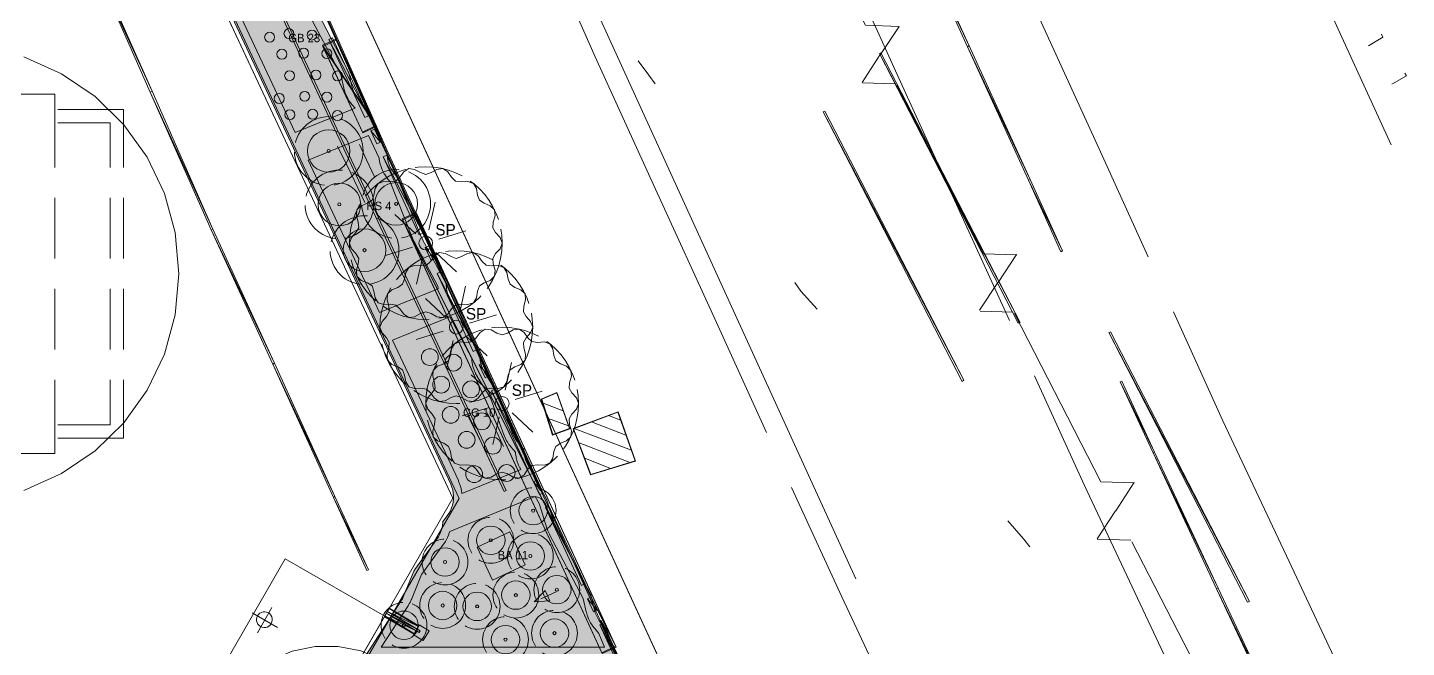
# Model space of a CAD drawing. Header units: metres. Extents: x 1 to 213, y 1 to 147.
# Drawn here: x 104.17 to 140.28, y 61.21 to 77.44 of the extents above; entities that cross this region are included whole.
import ezdxf

# ---------------------------------------------------------------- set-up
doc = ezdxf.new("R2010")
doc.units = ezdxf.units.M
doc.linetypes.add('DASHED', pattern=[1.524, 1.27, -0.254])
doc.layers.get('0').update_dxf_attribs({"lineweight": 0, "plot": 0})
for name, color, linetype, lineweight, plot in [('00-BASE-ARQUITECTURA', 8, 'Continuous', 0, False), ('PJ-ARBOLES', 94, 'Continuous', 0, False), ('PJ-ARBUSTOS', 82, 'Continuous', 0, False), ('PJ-COPA-ADULTA', 8, 'DASHED', 0, False), ('PJ-CUBRESUELOS', 150, 'Continuous', 0, False), ('PJ-ETIQUETAS', 7, 'Continuous', 0, False), ('PJ-GRAVILLA', 42, 'Continuous', 0, False), ('PJ-HERBACEAS', 212, 'Continuous', 0, False), ('PJ-LIMITE-JARDIN', 7, 'Continuous', 0, False), ('PJ-MASAS', 92, 'Continuous', 0, False), ('PJ-MASAS-RELLENO', 92, 'Continuous', 0, False), ('PJ-RIEGO-SECTORES', 5, 'Continuous', 0, False)]:
    doc.layers.add(name, color=color, linetype=linetype, lineweight=lineweight, plot=plot)

# ---------------------------------------------------------------- blocks, each defined once
blk = doc.blocks.new('PJ_SP')
for p, q in [((-0.264, 0.245), (-0.807, 0.748)), ((0.08, 0.351), (0.244, 1.073)), ((0.344, 0.106), (1.051, 0.325)), ((-0.344, -0.106), (-1.051, -0.325)), ((-0.08, -0.351), (-0.244, -1.073)), ((0.264, -0.245), (0.807, -0.748))]:
    blk.add_line(p, q)
blk.add_lwpolyline([(2, 0), (1.945, 0.146), (1.829, 0.276), (1.755, 0.401), (1.768, 0.545), (1.815, 0.712), (1.802, 0.868), (1.689, 0.975), (1.529, 1.042), (1.407, 1.122), (1.356, 1.258), (1.326, 1.429), (1.247, 1.564), (1.098, 1.611), (0.925, 1.602), (0.781, 1.622), (0.676, 1.722), (0.575, 1.863), (0.445, 1.95), (0.291, 1.928), (0.138, 1.845), (0, 1.8), (-0.138, 1.845), (-0.291, 1.928), (-0.445, 1.95), (-0.575, 1.863), (-0.676, 1.722), (-0.781, 1.622), (-0.925, 1.602), (-1.098, 1.611), (-1.247, 1.564), (-1.326, 1.429), (-1.356, 1.258), (-1.407, 1.122), (-1.529, 1.042), (-1.689, 0.975), (-1.802, 0.868), (-1.815, 0.712), (-1.768, 0.545), (-1.755, 0.401), (-1.829, 0.276), (-1.945, 0.146), (-2, 0), (-1.945, -0.146), (-1.829, -0.276), (-1.755, -0.401), (-1.768, -0.545), (-1.815, -0.712), (-1.802, -0.868), (-1.689, -0.975), (-1.529, -1.042), (-1.407, -1.122), (-1.356, -1.258), (-1.326, -1.429), (-1.247, -1.564), (-1.098, -1.611), (-0.925, -1.602), (-0.781, -1.622), (-0.676, -1.722), (-0.575, -1.863), (-0.445, -1.95), (-0.291, -1.928), (-0.138, -1.845), (0, -1.8), (0.138, -1.845), (0.291, -1.928), (0.445, -1.95), (0.575, -1.863), (0.676, -1.722), (0.781, -1.622), (0.925, -1.602), (1.098, -1.611), (1.247, -1.564), (1.326, -1.429), (1.356, -1.258), (1.407, -1.122), (1.529, -1.042), (1.689, -0.975), (1.802, -0.868), (1.815, -0.712), (1.768, -0.545), (1.755, -0.401), (1.829, -0.276), (1.945, -0.146), (2, 0)], close=True)
blk.add_circle((0, 0), 0.18)
for tag, p, height in [('CODIGO', (0.15, 0.15), 0.2), ('ESPECIE', (0.15, -0.1), 0.15), ('ZONA', (0.15, -0.3), 0.15)]:
    blk.add_attdef(tag, p, '', height=height)
blk = doc.blocks.new('PJ_BA')
for radius in [0.372, 0.04]:
    blk.add_circle((0, 0), radius)
for tag, p, height in [('CODIGO', (0.15, 0.15), 0.2), ('ESPECIE', (0.15, -0.1), 0.15), ('ZONA', (0.15, -0.3), 0.15)]:
    blk.add_attdef(tag, p, '', height=height)
blk = doc.blocks.new('PJ_CG')
blk.add_circle((0, 0), 0.22)
for tag, p, height in [('CODIGO', (0.15, 0.15), 0.2), ('ESPECIE', (0.15, -0.1), 0.15), ('ZONA', (0.15, -0.3), 0.15)]:
    blk.add_attdef(tag, p, '', height=height)
blk = doc.blocks.new('PJ_HS')
for radius in [0.558, 0.04]:
    blk.add_circle((0, 0), radius)
for tag, p, height in [('CODIGO', (0.15, 0.15), 0.2), ('ESPECIE', (0.15, -0.1), 0.15), ('ZONA', (0.15, -0.3), 0.15)]:
    blk.add_attdef(tag, p, '', height=height)
blk = doc.blocks.new('PJ_GB')
blk.add_circle((0, 0), 0.13)
for tag, p, height in [('CODIGO', (0.15, 0.15), 0.2), ('ESPECIE', (0.15, -0.1), 0.15), ('ZONA', (0.15, -0.3), 0.15)]:
    blk.add_attdef(tag, p, '', height=height)

msp = doc.modelspace()

# ---------------------------------------------------------------- hatches: boundary and pattern name
at = {"layer": 'PJ-GRAVILLA'}
h = msp.add_hatch(dxfattribs=at)
h.set_pattern_fill('GRAVEL', scale=0.03)
h.paths.add_polyline_path([(96.457, 105.666), (98.275, 106.618), (98.292, 106.626), (98.306, 106.613), (98.72, 106.2), (98.733, 106.186), (98.739, 106.168), (98.923, 105.579), (98.947, 105.515), (98.975, 105.453), (99.009, 105.393), (99.385, 104.792), (99.394, 104.775), (99.402, 104.757), (99.952, 103.304), (99.986, 103.227), (100.028, 103.153), (100.077, 103.085), (100.134, 103.022), (100.262, 102.893), (100.276, 102.878), (100.285, 102.859), (100.855, 101.394), (100.884, 101.327), (100.919, 101.264), (100.96, 101.203), (101.148, 100.953), (101.158, 100.938), (101.165, 100.922), (101.76, 99.436), (101.797, 99.356), (102.429, 98.178), (102.437, 98.16), (102.438, 98.141), (102.438, 98.131), (102.441, 98.056), (102.452, 97.982), (102.469, 97.909), (102.494, 97.838), (102.525, 97.769), (103.794, 95.272), (103.803, 95.249), (103.81, 95.226), (103.893, 94.868), (103.914, 94.794), (103.942, 94.722), (103.977, 94.653), (104.018, 94.588), (104.065, 94.527), (104.189, 94.383), (104.201, 94.368), (104.202, 94.333), (104.21, 94.253), (104.226, 94.175), (104.25, 94.099), (104.281, 94.026), (104.319, 93.956), (104.677, 93.369), (104.686, 93.353), (104.693, 93.337), (105.277, 91.836), (105.307, 91.768), (105.344, 91.702), (105.735, 91.077), (105.744, 91.06), (105.752, 91.042), (106.302, 89.59), (106.336, 89.513), (106.378, 89.439), (106.427, 89.37), (106.484, 89.307), (106.613, 89.178), (106.626, 89.164), (106.627, 89.145), (106.627, 89.137), (106.631, 89.062), (106.641, 88.986), (106.659, 88.913), (106.684, 88.841), (106.715, 88.772), (107.5, 87.241), (107.516, 87.207), (108.087, 85.779), (108.116, 85.715), (108.15, 85.654), (108.19, 85.596), (108.379, 85.344), (108.39, 85.328), (108.398, 85.309), (108.76, 84.302), (108.792, 84.227), (108.83, 84.156), (109.262, 83.449), (109.272, 83.431), (109.28, 83.413), (109.642, 82.406), (109.673, 82.331), (109.712, 82.26), (110.146, 81.551), (110.154, 81.535), (110.161, 81.519), (110.723, 80.075), (110.76, 79.993), (110.806, 79.916), (110.861, 79.845), (111.022, 79.657), (111.036, 79.639), (111.045, 79.619), (111.638, 78.094), (111.675, 78.012), (112.572, 76.303), (112.579, 76.288), (112.584, 76.271), (112.668, 75.906), (112.689, 75.832), (112.717, 75.76), (112.752, 75.692), (112.793, 75.627), (112.84, 75.566), (112.965, 75.42), (112.976, 75.406), (112.985, 75.39), (113.585, 74.103), (113.593, 74.083), (113.594, 74.078), (113.601, 74.011), (113.617, 73.934), (113.64, 73.86), (113.67, 73.787), (113.708, 73.718), (113.752, 73.653), (113.848, 73.524), (113.858, 73.51), (113.865, 73.494), (114.46, 72.008), (114.497, 71.927), (115.128, 70.749), (115.137, 70.732), (115.138, 70.712), (115.138, 70.709), (115.142, 70.632), (115.153, 70.555), (115.171, 70.48), (115.197, 70.407), (115.23, 70.336), (116.011, 68.853), (116.019, 68.835), (116.02, 68.802), (116.028, 68.722), (116.044, 68.644), (116.068, 68.568), (116.099, 68.494), (116.137, 68.424), (116.494, 67.839), (116.504, 67.821), (116.512, 67.802), (116.852, 66.857), (116.88, 66.79), (116.913, 66.726), (116.953, 66.665), (116.997, 66.608), (117.153, 66.426), (117.165, 66.41), (117.167, 66.37), (117.167, 66.37), (117.17, 66.313), (117.182, 66.235), (117.201, 66.158), (117.228, 66.084), (117.262, 66.012), (117.775, 65.06), (117.783, 65.043), (117.789, 65.025), (117.983, 64.407), (118.007, 64.339), (118.038, 64.274), (118.922, 62.589), (118.929, 62.574), (118.934, 62.557), (119.018, 62.192), (119.039, 62.118), (119.067, 62.046), (119.102, 61.977), (119.143, 61.912), (119.19, 61.851), (119.313, 61.709), (119.326, 61.691), (119.335, 61.672), (119.604, 61), (113.028, 61), (113.951, 62.424), (113.988, 62.487), (114.019, 62.554), (114.291, 63.213), (114.301, 63.235), (114.314, 63.255), (114.889, 64.045), (114.931, 64.11), (114.967, 64.179), (114.997, 64.251), (115.019, 64.326), (115.034, 64.402), (115.047, 64.494), (115.051, 64.514), (115.062, 64.531), (115.161, 64.657), (115.206, 64.722), (115.246, 64.792), (115.277, 64.865), (115.302, 64.941), (115.319, 65.019), (115.328, 65.099), (115.329, 65.179), (115.321, 65.258), (115.307, 65.337), (115.284, 65.413), (115.254, 65.487), (96.449, 105.64), (96.442, 105.657), (96.457, 105.666)])
at = {"layer": 'PJ-MASAS-RELLENO'}
for points in [[(111.433, 78.014), (111.438, 78.003), (111.475, 77.921), (111.48, 77.91), (112.372, 76.211), (112.454, 75.857), (112.457, 75.847), (112.477, 75.773), (112.484, 75.752), (112.512, 75.681), (112.521, 75.661), (112.556, 75.592), (112.566, 75.574), (112.607, 75.509), (112.619, 75.492), (112.667, 75.431), (112.673, 75.422), (112.748, 75.335), (111.183, 74.698), (109.314, 78.688), (110.917, 79.34), (111.433, 78.014)], [(113.378, 74.026), (113.382, 73.989), (113.385, 73.967), (113.401, 73.89), (113.407, 73.869), (113.43, 73.795), (113.437, 73.774), (113.468, 73.702), (113.477, 73.682), (113.514, 73.613), (113.525, 73.595), (113.569, 73.53), (113.576, 73.521), (113.666, 73.401), (114.256, 71.926), (114.26, 71.915), (114.298, 71.834), (114.303, 71.823), (114.919, 70.674), (114.922, 70.621), (114.923, 70.606), (113.391, 69.983), (111.523, 73.973), (113.103, 74.616), (113.378, 74.026)], [(115.802, 68.777), (115.809, 68.701), (115.813, 68.679), (115.828, 68.601), (115.834, 68.579), (115.857, 68.503), (115.865, 68.482), (115.896, 68.408), (115.905, 68.389), (115.944, 68.318), (115.949, 68.309), (116.304, 67.729), (116.305, 67.726), (116.307, 67.723), (116.645, 66.783), (116.649, 66.773), (116.676, 66.706), (116.685, 66.688), (116.718, 66.624), (116.728, 66.607), (116.768, 66.546), (116.779, 66.529), (116.824, 66.472), (116.83, 66.464), (116.949, 66.326), (116.95, 66.302), (116.953, 66.28), (116.964, 66.202), (116.968, 66.181), (116.988, 66.104), (116.994, 66.083), (117.021, 66.009), (117.029, 65.989), (117.063, 65.918), (117.068, 65.908), (117.087, 65.873), (115.544, 65.244), (115.541, 65.278), (115.538, 65.299), (115.523, 65.378), (115.517, 65.399), (115.495, 65.476), (115.487, 65.497), (115.457, 65.571), (115.453, 65.581), (113.731, 69.257), (115.228, 69.867), (115.802, 68.777)], [(117.578, 64.961), (117.58, 64.958), (117.581, 64.954), (117.773, 64.341), (117.776, 64.332), (117.8, 64.264), (117.808, 64.246), (117.839, 64.18), (117.843, 64.171), (118.722, 62.497), (118.804, 62.143), (118.807, 62.132), (118.827, 62.058), (118.834, 62.038), (118.862, 61.966), (118.871, 61.947), (118.906, 61.878), (118.916, 61.86), (118.957, 61.795), (118.969, 61.777), (119.017, 61.716), (119.023, 61.708), (119.136, 61.576), (119.279, 61.22), (113.432, 61.22), (114.135, 62.304), (114.141, 62.312), (114.178, 62.376), (114.188, 62.394), (114.219, 62.461), (114.223, 62.471), (114.492, 63.124), (114.494, 63.127), (114.496, 63.131), (115.067, 63.915), (115.073, 63.924), (115.115, 63.989), (115.126, 64.008), (115.162, 64.077), (115.171, 64.096), (115.201, 64.168), (115.208, 64.189), (115.226, 64.252), (117.469, 65.164), (117.578, 64.961)]]:
    msp.add_hatch(color=7, dxfattribs=at).paths.add_polyline_path(points)

# ---------------------------------------------------------------- linework, layer by layer
at = {"layer": '00-BASE-ARQUITECTURA'}
for points in [[(132.733, 32.681), (129.96, 38.513), (126.753, 45.678), (123.451, 52.758), (120.043, 60.007), (116.752, 67.225), (113.566, 74.21), (110.402, 81.365), (106.962, 88.477), (103.628, 95.705), (100.348, 102.806), (97.046, 109.993), (93.786, 117.105), (90.42, 124.481), (87.14, 131.54), (83.753, 138.843), (80.652, 145.574)], [(84.028, 140.663), (126.446, 48.45)], [(84.039, 140.642), (126.457, 48.429)], [(110.857, 74.623), (103.47, 90.403), (103.48, 90.403), (82.356, 135.498)], [(130.775, 94.372), (132.182, 91.451), (133.928, 87.514), (135.463, 84.053), (136.998, 80.677), (138.585, 77.195), (139.876, 74.369)], [(115.471, 65.109), (102.2, 93.472)], [(112.677, 91.906), (125.864, 63.013)], [(124.425, 91.408), (125.832, 88.508), (127.526, 84.677), (129.071, 81.185), (130.626, 77.777), (132.225, 74.284), (133.516, 71.437)], [(120.805, 89.715), (122.202, 86.826), (123.874, 83.058), (125.43, 79.544), (126.986, 76.115), (128.584, 72.623), (129.886, 69.776)], [(114.466, 86.752), (115.842, 83.883), (117.471, 80.222), (119.038, 76.676), (120.615, 73.215), (122.213, 69.723), (123.525, 66.844)], [(115.312, 65.119), (105.819, 85.386)], [(126.51, 76.74), (126.996, 77.47), (126.118, 77.502), (123.853, 81.904)], [(127.272, 80.37), (127.229, 80.349), (128.827, 76.962), (127.272, 80.37)], [(127.229, 80.349), (128.827, 76.962), (128.785, 76.941), (127.229, 80.349)], [(105.883, 79.28), (105.84, 79.259), (107.438, 75.777), (105.883, 79.28)], [(105.84, 79.259), (107.438, 75.777), (107.385, 75.755), (105.84, 79.259)], [(112.01, 77.798), (111.958, 77.777), (113.587, 74.221), (112.01, 77.798)], [(111.958, 77.777), (113.587, 74.221), (113.545, 74.2), (111.958, 77.777)], [(139.284, 76.962), (139.665, 77.195), (139.622, 77.269)], [(112.254, 77.142), (111.894, 76.983), (113.302, 74.877), (112.254, 77.142)], [(111.894, 76.983), (113.302, 74.877), (112.942, 74.708), (111.894, 76.983)], [(112.275, 77.121), (111.905, 76.951), (113.312, 74.856), (112.275, 77.121)], [(111.905, 76.951), (113.312, 74.856), (112.952, 74.687), (111.905, 76.951)], [(112.159, 77.174), (112.063, 77.131), (113.101, 75.131), (112.159, 77.174)], [(112.063, 77.131), (113.101, 75.131), (113.005, 75.089), (112.063, 77.131)], [(128.827, 76.962), (128.785, 76.941), (130.425, 73.469), (128.827, 76.962)], [(128.785, 76.941), (130.425, 73.469), (130.383, 73.448), (128.785, 76.941)], [(104.077, 65.324), (105.066, 65.764), (105.943, 66.362), (106.694, 67.097), (107.303, 67.949), (107.757, 68.896), (108.039, 69.92), (108.137, 70.998), (108.039, 72.077), (107.757, 73.1), (107.303, 74.048), (106.694, 74.9), (105.943, 75.634), (105.066, 76.232), (104.077, 76.673)], [(120.16, 76.57), (120.445, 76.2), (120.604, 75.967)], [(126.023, 76.009), (126.499, 76.74)], [(130.161, 69.723), (126.478, 76.761), (126.52, 76.782), (130.161, 69.723)], [(130.108, 69.702), (130.161, 69.723), (126.478, 76.761), (130.108, 69.702)], [(139.897, 75.957), (140.278, 76.179), (140.236, 76.253)], [(126.033, 75.999), (126.901, 75.967)], [(130.076, 71.49), (129.198, 71.522), (126.933, 75.925)], [(103.734, 75.703), (104.888, 75.703), (104.888, 73.776)], [(103.734, 75.703), (104.888, 75.703), (104.888, 73.776)], [(107.438, 75.777), (107.385, 75.755), (109.026, 72.168), (107.438, 75.777)], [(107.385, 75.755), (109.026, 72.168), (108.984, 72.147), (107.385, 75.755)], [(106.687, 73.776), (106.687, 75.3), (104.962, 75.3)], [(106.687, 73.776), (106.687, 75.3), (104.962, 75.3)], [(128.69, 68.21), (125.007, 75.237), (125.049, 75.258), (128.69, 68.21)], [(128.647, 68.178), (128.69, 68.21), (125.007, 75.237), (128.647, 68.178)], [(106.338, 73.776), (106.338, 74.951), (104.962, 74.951)], [(106.338, 73.776), (106.338, 74.951), (104.962, 74.951)], [(113.259, 74.782), (113.164, 74.739), (113.418, 74.443), (113.259, 74.782)], [(113.164, 74.739), (113.418, 74.443), (113.323, 74.401), (113.164, 74.739)], [(112.868, 74.38), (113.048, 73.977), (113.259, 73.533)], [(113.005, 72.866), (112.635, 73.628), (112.286, 74.337)], [(113.577, 74.104), (113.481, 74.062), (114.519, 72.062), (113.577, 74.104)], [(113.481, 74.062), (114.519, 72.062), (114.423, 72.02), (113.481, 74.062)], [(113.587, 74.221), (113.545, 74.2), (115.185, 70.728), (113.587, 74.221)], [(113.545, 74.2), (115.185, 70.728), (115.143, 70.707), (113.545, 74.2)], [(130.425, 73.469), (130.383, 73.448), (131.272, 71.596), (130.425, 73.469)], [(130.383, 73.448), (131.272, 71.596), (131.23, 71.575), (130.383, 73.448)], [(104.888, 72.983), (104.888, 71.395)], [(104.888, 72.983), (104.888, 71.395)], [(106.338, 71.395), (106.338, 72.983)], [(106.338, 71.395), (106.338, 72.983)], [(106.687, 71.395), (106.687, 72.983)], [(106.687, 71.395), (106.687, 72.983)], [(114.349, 72.602), (113.979, 72.432), (119.567, 61.246), (114.349, 72.602)], [(114.36, 72.58), (114, 72.411), (119.588, 61.225), (114.36, 72.58)], [(113.979, 72.432), (119.567, 61.246), (119.207, 61.076), (113.979, 72.432)], [(114, 72.411), (119.588, 61.225), (119.218, 61.055), (114, 72.411)], [(109.026, 72.168), (108.984, 72.147), (110.635, 68.654), (109.026, 72.168)], [(108.984, 72.147), (110.635, 68.654), (110.592, 68.633), (108.984, 72.147)], [(114.677, 71.723), (114.582, 71.681), (114.836, 71.385), (114.677, 71.723)], [(114.582, 71.681), (114.836, 71.385), (114.741, 71.342), (114.582, 71.681)], [(129.589, 70.771), (130.066, 71.501)], [(114.995, 71.046), (114.9, 71.004), (115.937, 69.003), (114.995, 71.046)], [(114.9, 71.004), (115.937, 69.003), (115.842, 68.961), (114.9, 71.004)], [(124.266, 70.771), (124.425, 70.538), (124.848, 70.072)], [(129.102, 70.04), (129.579, 70.771)], [(104.888, 70.601), (104.888, 69.014)], [(104.888, 70.601), (104.888, 69.014)], [(106.338, 69.014), (106.338, 70.601)], [(106.338, 69.014), (106.338, 70.601)], [(106.687, 69.014), (106.687, 70.601)], [(106.687, 69.014), (106.687, 70.601)], [(115.185, 70.728), (115.143, 70.707), (116.773, 67.236), (115.185, 70.728)], [(115.143, 70.707), (116.773, 67.236), (116.731, 67.215), (115.143, 70.707)], [(129.113, 70.019), (129.981, 69.988)], [(133.156, 65.521), (132.277, 65.553), (130.013, 69.956)], [(134.182, 69.998), (135.474, 67.151), (137.135, 63.616), (138.85, 59.965), (140.183, 57.097)], [(136.172, 62.42), (132.489, 69.458), (132.531, 69.48), (136.172, 62.42)], [(136.119, 62.399), (136.172, 62.42), (132.489, 69.458), (136.119, 62.399)], [(110.635, 68.654), (110.592, 68.633), (112.222, 65.162), (110.635, 68.654)], [(110.592, 68.633), (112.222, 65.162), (112.18, 65.14), (110.592, 68.633)], [(116.096, 68.654), (116, 68.612), (116.254, 68.315), (116.096, 68.654)], [(116, 68.612), (116.254, 68.315), (116.159, 68.273), (116, 68.612)], [(130.542, 68.326), (131.844, 65.468), (133.516, 61.912), (135.23, 58.272), (136.564, 55.414)], [(104.888, 68.22), (104.888, 66.294), (103.734, 66.294)], [(104.888, 68.22), (104.888, 66.294), (103.734, 66.294)], [(104.962, 67.045), (106.338, 67.045), (106.338, 68.22)], [(104.962, 66.696), (106.687, 66.696), (106.687, 68.22)], [(104.962, 67.045), (106.338, 67.045), (106.338, 68.22)], [(104.962, 66.696), (106.687, 66.696), (106.687, 68.22)], [(116.413, 67.977), (116.318, 67.934), (117.355, 65.934), (116.413, 67.977)], [(116.318, 67.934), (117.355, 65.934), (117.26, 65.892), (116.318, 67.934)], [(132.828, 68.188), (132.785, 68.167), (133.685, 66.326), (132.828, 68.188)], [(132.785, 68.167), (133.685, 66.326), (133.643, 66.305), (132.785, 68.167)], [(117.672, 67.606), (118.202, 67.405)], [(116.371, 65.892), (116.074, 66.527), (115.704, 67.289)], [(116.212, 67.352), (116.424, 66.918), (116.635, 66.474)], [(116.773, 67.236), (116.731, 67.215), (117.641, 65.341), (116.773, 67.236)], [(116.731, 67.215), (117.641, 65.341), (117.598, 65.32), (116.731, 67.215)], [(117.789, 67.215), (118.339, 67.014)], [(119.387, 67.289), (119.704, 67.162)], [(118.487, 66.95), (119.99, 66.379)], [(118.942, 67.119), (119.842, 66.77)], [(118.614, 66.569), (119.927, 66.061)], [(118.763, 66.167), (119.44, 65.902)], [(133.685, 66.326), (133.643, 66.305), (135.347, 62.77), (133.685, 66.326)], [(133.643, 66.305), (135.347, 62.77), (135.304, 62.749), (133.643, 66.305)], [(117.514, 65.595), (117.418, 65.553), (117.672, 65.257), (117.514, 65.595)], [(117.418, 65.553), (117.672, 65.257), (117.577, 65.214), (117.418, 65.553)], [(124.181, 65.405), (125.494, 62.537), (127.176, 58.939), (128.891, 55.308), (130.214, 52.472)], [(132.669, 64.791), (133.145, 65.521)], [(107.513, 51.625), (115.312, 65.119)], [(107.692, 51.636), (115.471, 65.109)], [(112.222, 65.162), (112.18, 65.14), (113.101, 63.246), (112.222, 65.162)], [(112.18, 65.14), (113.101, 63.246), (113.058, 63.225), (112.18, 65.14)], [(117.821, 64.918), (117.736, 64.876), (118.773, 62.876), (117.821, 64.918)], [(117.736, 64.876), (118.773, 62.876), (118.678, 62.833), (117.736, 64.876)], [(132.182, 64.061), (132.658, 64.791)], [(129.843, 64.527), (130.256, 64.061), (130.415, 63.849)], [(132.182, 64.05), (133.061, 64.019)], [(136.236, 59.542), (135.357, 59.574), (133.092, 63.976)], [(117.44, 62.41), (117.852, 62.431), (117.725, 62.706), (117.44, 62.41)], [(117.609, 62.484), (118.011, 62.674)], [(118.932, 62.526), (118.837, 62.484), (119.091, 62.188), (118.932, 62.526)], [(118.837, 62.484), (119.091, 62.188), (118.995, 62.145), (118.837, 62.484)], [(135.347, 62.77), (135.304, 62.749), (137.061, 59.129), (135.347, 62.77)], [(135.304, 62.749), (137.061, 59.129), (137.019, 59.108), (135.304, 62.749)], [(110.719, 61.733), (110.052, 62.124)], [(110.555, 61.837), (110.573, 61.88), (110.581, 61.926), (110.579, 61.971), (110.567, 62.015), (110.546, 62.055), (110.516, 62.09), (110.478, 62.118), (110.434, 62.137), (110.388, 62.145), (110.343, 62.143), (110.299, 62.131), (110.259, 62.11), (110.224, 62.08), (110.196, 62.041), (110.177, 61.997), (110.169, 61.952), (110.171, 61.907), (110.183, 61.863), (110.205, 61.823), (110.235, 61.788), (110.273, 61.76), (110.317, 61.741), (110.362, 61.733), (110.408, 61.735), (110.451, 61.747), (110.491, 61.768), (110.526, 61.798), (110.555, 61.837)], [(110.19, 61.595), (110.571, 62.262)], [(114.222, 61.902), (113.661, 62.23), (113.64, 62.23), (113.524, 62.039), (113.534, 62.008), (114.095, 61.68)], [(113.566, 62.114), (114.349, 61.648), (113.524, 62.039), (113.566, 62.114)], [(113.598, 62.156), (114.455, 61.648), (113.566, 62.114), (113.598, 62.156)], [(114.455, 61.648), (113.566, 62.114), (114.423, 61.606), (114.455, 61.648)], [(113.64, 62.23), (114.413, 61.764), (113.598, 62.156), (113.64, 62.23)], [(114.413, 61.764), (113.598, 62.156), (114.371, 61.69), (114.413, 61.764)], [(113.598, 62.156), (114.371, 61.69), (113.598, 62.156)], [(114.371, 61.69), (113.598, 62.156), (114.371, 61.69)], [(113.661, 62.23), (114.423, 61.775), (113.64, 62.23), (113.661, 62.23)], [(114.423, 61.775), (113.64, 62.23), (114.413, 61.764), (114.423, 61.775)], [(113.661, 62.23), (113.661, 62.23), (114.423, 61.775), (113.661, 62.23), (114.423, 61.775), (114.222, 61.902), (113.661, 62.23)], [(114.349, 61.648), (113.524, 62.039), (114.307, 61.574), (114.349, 61.648)], [(113.524, 62.039), (114.307, 61.574), (113.534, 62.008), (113.524, 62.039)], [(114.095, 61.68), (113.534, 62.008), (114.095, 61.68)], [(114.307, 61.574), (113.534, 62.008), (114.296, 61.563), (114.307, 61.574)], [(119.196, 61.923), (119.154, 61.902), (120.075, 60.018), (119.196, 61.923)], [(119.154, 61.902), (120.075, 60.018), (120.022, 59.997), (119.154, 61.902)], [(119.239, 61.849), (119.154, 61.807), (120.191, 59.806), (119.239, 61.849)], [(119.154, 61.807), (120.191, 59.806), (120.096, 59.764), (119.154, 61.807)], [(114.123, 56.131), (114.521, 56.621), (114.802, 57.167), (114.963, 57.752), (115.004, 58.354), (114.923, 58.955), (114.72, 59.534), (114.392, 60.074), (113.96, 60.533), (113.455, 60.883), (112.897, 61.121), (112.306, 61.241), (111.7, 61.241), (111.098, 61.116), (110.52, 60.863), (110.007, 60.495), (109.593, 60.041), (109.284, 59.52), (109.086, 58.95), (109.006, 58.349), (109.05, 57.736), (109.224, 57.13)]]:
    msp.add_lwpolyline(points, dxfattribs=at)
for points in [[(97.564, 106.077), (116.656, 65.299), (116.709, 65.32), (97.607, 106.098)], [(118.371, 66.94), (117.916, 66.77), (117.62, 67.712), (118.032, 67.892)], [(118.36, 66.95), (117.926, 66.791), (117.641, 67.712), (118.032, 67.881)], [(118.456, 66.95), (119.641, 67.384), (120.096, 66.093), (118.911, 65.733)], [(118.466, 66.94), (119.63, 67.373), (120.086, 66.103), (118.921, 65.744)], [(115.947, 63.839), (116.35, 62.971), (117.207, 63.373), (116.805, 64.241)], [(108.529, 53.361), (113.524, 62.029), (110.92, 63.532), (105.925, 54.864)], [(114.688, 61.648), (114.529, 61.394), (114.275, 61.542), (114.423, 61.807)]]:
    msp.add_lwpolyline(points, close=True, dxfattribs=at)
at = {"layer": 'PJ-COPA-ADULTA'}
for centre, radius in [((112.058, 74.211), 0.9), ((112.338, 72.813), 0.9), ((114.6, 71.8), 2), ((113.825, 72.826), 0.9), ((112.996, 71.615), 0.9), ((115.4, 69.6), 2), ((116.6, 67.6), 2), ((117.412, 64.796), 0.6), ((116.304, 64.02), 0.6), ((115.104, 63.451), 0.6), ((117.337, 63.607), 0.6), ((118.032, 62.725), 0.6), ((115.044, 62.312), 0.6), ((115.946, 62.288), 0.6), ((116.959, 62.584), 0.6), ((114.028, 61.795), 0.6), ((117.971, 61.587), 0.6), ((116.688, 61.419), 0.6)]:
    msp.add_circle(centre, radius, dxfattribs=at)
at = {"layer": 'PJ-LIMITE-JARDIN'}
for points in [[(113.028, 61), (113.951, 62.424), (113.988, 62.487), (114.019, 62.554), (114.291, 63.213), (114.301, 63.235), (114.314, 63.255), (114.889, 64.045), (114.931, 64.11), (114.967, 64.179), (114.997, 64.251), (115.019, 64.326), (115.034, 64.402), (115.047, 64.494), (115.051, 64.514), (115.062, 64.531), (115.161, 64.657), (115.206, 64.722), (115.246, 64.792), (115.277, 64.865), (115.302, 64.941), (115.319, 65.019), (115.328, 65.099), (115.329, 65.179), (115.321, 65.258), (115.307, 65.337), (115.284, 65.413), (115.254, 65.487), (96.449, 105.64)], [(111.675, 78.012), (112.572, 76.303), (112.579, 76.288), (112.584, 76.271), (112.668, 75.906), (112.689, 75.832), (112.717, 75.76), (112.752, 75.692), (112.793, 75.627), (112.84, 75.566), (112.965, 75.42), (112.976, 75.406), (112.985, 75.39), (113.585, 74.103), (113.593, 74.083), (113.594, 74.078), (113.601, 74.011), (113.617, 73.934), (113.64, 73.86), (113.67, 73.787), (113.708, 73.718), (113.752, 73.653), (113.848, 73.524), (113.858, 73.51), (113.865, 73.494), (114.46, 72.008), (114.497, 71.927), (115.128, 70.749), (115.137, 70.732), (115.138, 70.712), (115.138, 70.709), (115.142, 70.632), (115.153, 70.555), (115.171, 70.48), (115.197, 70.407), (115.23, 70.336), (116.011, 68.853), (116.019, 68.835), (116.02, 68.802), (116.028, 68.722), (116.044, 68.644), (116.068, 68.568), (116.099, 68.494), (116.137, 68.424), (116.494, 67.839), (116.504, 67.821), (116.512, 67.802), (116.852, 66.857), (116.88, 66.79), (116.913, 66.726), (116.953, 66.665), (116.997, 66.608), (117.153, 66.426), (117.165, 66.41), (117.167, 66.37), (117.167, 66.37), (117.17, 66.313), (117.182, 66.235), (117.201, 66.158), (117.228, 66.084), (117.262, 66.012), (117.775, 65.06), (117.783, 65.043), (117.789, 65.025), (117.983, 64.407), (118.007, 64.339), (118.038, 64.274), (118.922, 62.589), (118.929, 62.574), (118.934, 62.557), (119.018, 62.192), (119.039, 62.118), (119.067, 62.046), (119.102, 61.977), (119.143, 61.912), (119.19, 61.851), (119.313, 61.709), (119.326, 61.691), (119.335, 61.672), (119.604, 61)]]:
    msp.add_lwpolyline(points, dxfattribs=at)
at = {"layer": 'PJ-MASAS'}
for points in [[(111.433, 78.014), (111.438, 78.003), (111.475, 77.921), (111.48, 77.91), (112.372, 76.211), (112.454, 75.857), (112.457, 75.847), (112.477, 75.773), (112.484, 75.752), (112.512, 75.681), (112.521, 75.661), (112.556, 75.592), (112.566, 75.574), (112.607, 75.509), (112.619, 75.492), (112.667, 75.431), (112.673, 75.422), (112.748, 75.335), (111.183, 74.698), (109.314, 78.688), (110.917, 79.34), (111.433, 78.014)], [(113.378, 74.026), (113.382, 73.989), (113.385, 73.967), (113.401, 73.89), (113.407, 73.869), (113.43, 73.795), (113.437, 73.774), (113.468, 73.702), (113.477, 73.682), (113.514, 73.613), (113.525, 73.595), (113.569, 73.53), (113.576, 73.521), (113.666, 73.401), (114.256, 71.926), (114.26, 71.915), (114.298, 71.834), (114.303, 71.823), (114.919, 70.674), (114.922, 70.621), (114.923, 70.606), (113.391, 69.983), (111.523, 73.973), (113.103, 74.616), (113.378, 74.026)], [(115.802, 68.777), (115.809, 68.701), (115.813, 68.679), (115.828, 68.601), (115.834, 68.579), (115.857, 68.503), (115.865, 68.482), (115.896, 68.408), (115.905, 68.389), (115.944, 68.318), (115.949, 68.309), (116.304, 67.729), (116.305, 67.726), (116.307, 67.723), (116.645, 66.783), (116.649, 66.773), (116.676, 66.706), (116.685, 66.688), (116.718, 66.624), (116.728, 66.607), (116.768, 66.546), (116.779, 66.529), (116.824, 66.472), (116.83, 66.464), (116.949, 66.326), (116.95, 66.302), (116.953, 66.28), (116.964, 66.202), (116.968, 66.181), (116.988, 66.104), (116.994, 66.083), (117.021, 66.009), (117.029, 65.989), (117.063, 65.918), (117.068, 65.908), (117.087, 65.873), (115.544, 65.244), (115.541, 65.278), (115.538, 65.299), (115.523, 65.378), (115.517, 65.399), (115.495, 65.476), (115.487, 65.497), (115.457, 65.571), (115.453, 65.581), (113.731, 69.257), (115.228, 69.867), (115.802, 68.777)], [(117.578, 64.961), (117.58, 64.958), (117.581, 64.954), (117.773, 64.341), (117.776, 64.332), (117.8, 64.264), (117.808, 64.246), (117.839, 64.18), (117.843, 64.171), (118.722, 62.497), (118.804, 62.143), (118.807, 62.132), (118.827, 62.058), (118.834, 62.038), (118.862, 61.966), (118.871, 61.947), (118.906, 61.878), (118.916, 61.86), (118.957, 61.795), (118.969, 61.777), (119.017, 61.716), (119.023, 61.708), (119.136, 61.576), (119.279, 61.22), (113.432, 61.22), (114.135, 62.304), (114.141, 62.312), (114.178, 62.376), (114.188, 62.394), (114.219, 62.461), (114.223, 62.471), (114.492, 63.124), (114.494, 63.127), (114.496, 63.131), (115.067, 63.915), (115.073, 63.924), (115.115, 63.989), (115.126, 64.008), (115.162, 64.077), (115.171, 64.096), (115.201, 64.168), (115.208, 64.189), (115.226, 64.252), (117.469, 65.164), (117.578, 64.961)]]:
    msp.add_lwpolyline(points, close=True, dxfattribs=at)
at = {"layer": 'PJ-RIEGO-SECTORES'}
for points in [[(113.028, 61), (113.951, 62.424), (113.988, 62.487), (114.019, 62.554), (114.291, 63.213), (114.301, 63.235), (114.314, 63.255), (114.889, 64.045), (114.931, 64.11), (114.967, 64.179), (114.997, 64.251), (115.019, 64.326), (115.034, 64.402), (115.047, 64.494), (115.051, 64.514), (115.062, 64.531), (115.161, 64.657), (115.206, 64.722), (115.246, 64.792), (115.277, 64.865), (115.302, 64.941), (115.319, 65.019), (115.328, 65.099), (115.329, 65.179), (115.321, 65.258), (115.307, 65.337), (115.284, 65.413), (115.254, 65.487), (96.449, 105.64)], [(111.675, 78.012), (112.572, 76.303), (112.579, 76.288), (112.584, 76.271), (112.668, 75.906), (112.689, 75.832), (112.717, 75.76), (112.752, 75.692), (112.793, 75.627), (112.84, 75.566), (112.965, 75.42), (112.976, 75.406), (112.985, 75.39), (113.585, 74.103), (113.593, 74.083), (113.594, 74.078), (113.601, 74.011), (113.617, 73.934), (113.64, 73.86), (113.67, 73.787), (113.708, 73.718), (113.752, 73.653), (113.848, 73.524), (113.858, 73.51), (113.865, 73.494), (114.46, 72.008), (114.497, 71.927), (115.128, 70.749), (115.137, 70.732), (115.138, 70.712), (115.138, 70.709), (115.142, 70.632), (115.153, 70.555), (115.171, 70.48), (115.197, 70.407), (115.23, 70.336), (116.011, 68.853), (116.019, 68.835), (116.02, 68.802), (116.028, 68.722), (116.044, 68.644), (116.068, 68.568), (116.099, 68.494), (116.137, 68.424), (116.494, 67.839), (116.504, 67.821), (116.512, 67.802), (116.852, 66.857), (116.88, 66.79), (116.913, 66.726), (116.953, 66.665), (116.997, 66.608), (117.153, 66.426), (117.165, 66.41), (117.167, 66.37), (117.167, 66.37), (117.17, 66.313), (117.182, 66.235), (117.201, 66.158), (117.228, 66.084), (117.262, 66.012), (117.775, 65.06), (117.783, 65.043), (117.789, 65.025), (117.983, 64.407), (118.007, 64.339), (118.038, 64.274), (118.922, 62.589), (118.929, 62.574), (118.934, 62.557), (119.018, 62.192), (119.039, 62.118), (119.067, 62.046), (119.102, 61.977), (119.143, 61.912), (119.19, 61.851), (119.313, 61.709), (119.326, 61.691), (119.335, 61.672), (119.604, 61)]]:
    msp.add_lwpolyline(points, dxfattribs=at)

# ---------------------------------------------------------------- block references
at = {"layer": 'PJ-ARBOLES'}
for p in [(114.6, 71.8), (115.4, 69.6), (116.6, 67.6)]:
    msp.add_blockref('PJ_SP', p, dxfattribs=at)
at = {"layer": 'PJ-ARBUSTOS'}
for name, p in [('PJ_HS', (112.058, 74.211)), ('PJ_HS', (112.338, 72.813)), ('PJ_HS', (113.825, 72.826)), ('PJ_HS', (112.996, 71.615)), ('PJ_BA', (117.412, 64.796)), ('PJ_BA', (116.304, 64.02)), ('PJ_BA', (117.337, 63.607)), ('PJ_BA', (115.104, 63.451)), ('PJ_BA', (116.959, 62.584)), ('PJ_BA', (118.032, 62.725)), ('PJ_BA', (115.044, 62.312)), ('PJ_BA', (115.946, 62.288)), ('PJ_BA', (114.028, 61.795)), ('PJ_BA', (116.688, 61.419)), ('PJ_BA', (117.971, 61.587))]:
    msp.add_blockref(name, p, dxfattribs=at)
at = {"layer": 'PJ-CUBRESUELOS'}
for p in [(110.511, 77.191), (111.017, 77.285), (111.621, 77.247), (110.833, 76.745), (111.403, 76.773), (112.01, 76.76), (111.034, 76.184), (111.723, 76.201), (112.291, 76.177), (110.762, 75.586), (111.43, 75.643), (112.011, 75.622), (111.042, 75.161), (111.64, 75.174), (112.289, 75.139)]:
    msp.add_blockref('PJ_GB', p, dxfattribs=at)
at = {"layer": 'PJ-HERBACEAS'}
for p in [(114.707, 68.816), (115.323, 68.669), (115.003, 68.094), (115.786, 67.97), (115.253, 67.304), (116.072, 67.132), (115.671, 66.65), (116.356, 66.495), (115.869, 65.749), (116.718, 65.781)]:
    msp.add_blockref('PJ_CG', p, dxfattribs=at)

# ---------------------------------------------------------------- texts
at = {"layer": 'PJ-ETIQUETAS'}
for s, height, p in [('GB 23', 0.22, (111.001, 77.06)), ('HS 4', 0.22, (113.048, 72.664)), ('SP', 0.3, (114.85, 72)), ('SP', 0.3, (115.65, 69.8)), ('SP', 0.3, (116.85, 67.8)), ('CG 10', 0.22, (115.573, 67.253)), ('BA 11', 0.22, (116.482, 63.523))]:
    msp.add_text(s, height=height, dxfattribs=at).set_placement(p)

doc.saveas('drawing.dxf')
